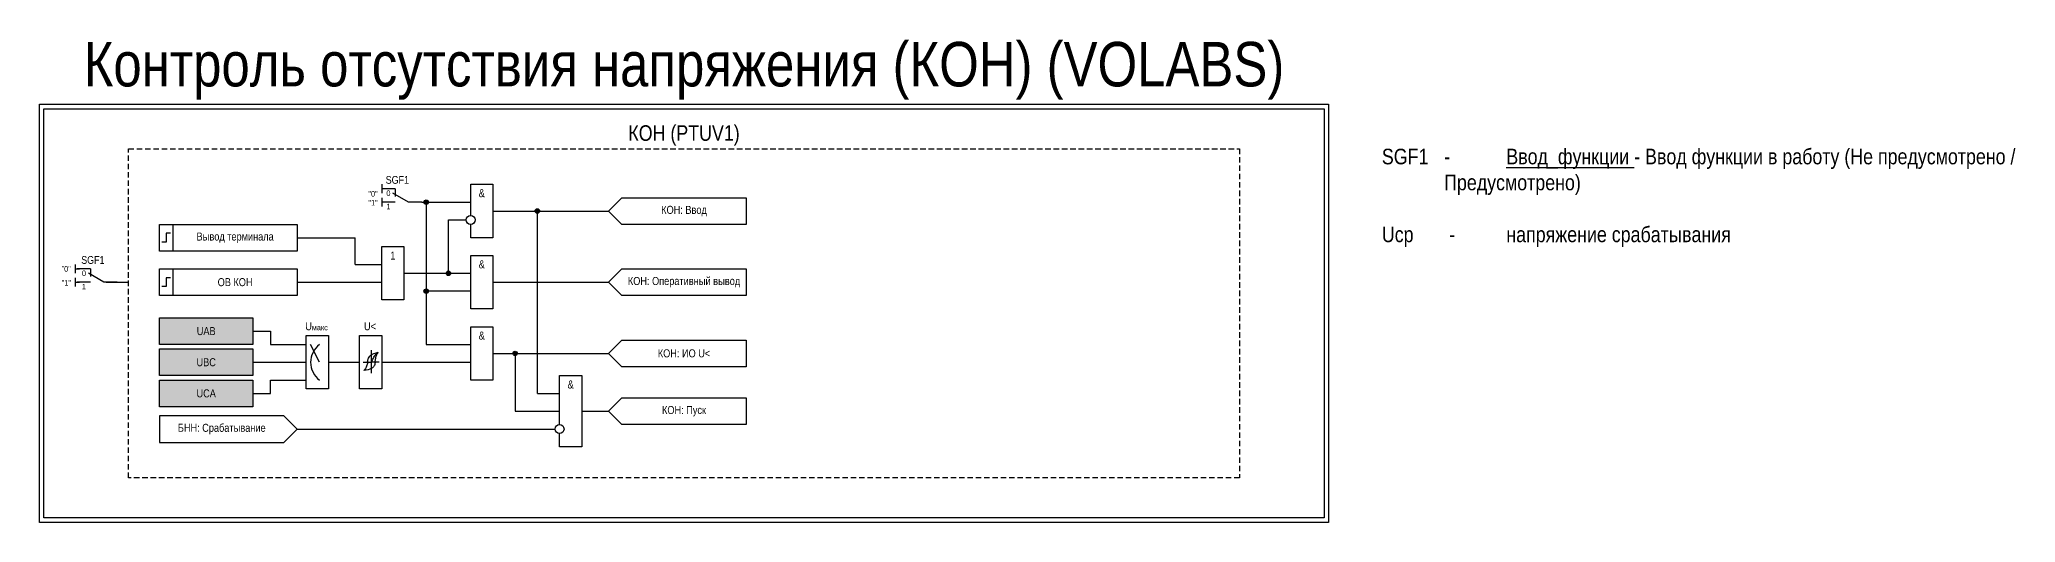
# Model space of a CAD drawing. Header units: millimetres. Extents: x -1463 to 443, y 0 to 109.
# Drawn here: x -2 to 442.5, y 0 to 108.5 of the extents above; entities that cross this region are included whole.
import ezdxf
from ezdxf.enums import TextEntityAlignment as Align

# ---------------------------------------------------------------- set-up
doc = ezdxf.new("R2010")
doc.units = ezdxf.units.MM
doc.linetypes.add('штриховая2', pattern=[0.375, 0.25, -0.125])
doc.layers.add('Основная', color=7, linetype='Continuous')
doc.styles.add('1.8_Gost_RD', font='ARIALN.TTF', dxfattribs={"height": 1.8})
doc.styles.add('2.5_Gost_RD', font='ARIALN.TTF', dxfattribs={"height": 2.5})
doc.styles.add('3.5_Gost_RD', font='ARIALN.TTF', dxfattribs={"height": 3.5})
doc.styles.add('Вывод', font='ARIALN.TTF', dxfattribs={"height": 2.5})
doc.styles.add('Компонент', font='ARIALN.TTF', dxfattribs={"height": 3.5})

# ---------------------------------------------------------------- blocks, each defined once
blk = doc.blocks.new('*U80')
at = {"layer": 'Основная', "color": 0}
blk.add_line((0, 0), (7, 4), dxfattribs=at)
at = {"layer": 'Основная', "ltscale": 0.35}
blk.add_line((6, 6), (6, 2.5), dxfattribs=at)
blk = doc.blocks.new('*U92')
at = {"layer": 'Основная', "color": 0}
for p, q in [((-3, 6), (-9, 6)), ((-3, 0), (-9, 0)), ((9, 0), (3, 0))]:
    blk.add_line(p, q, dxfattribs=at)
at = {"layer": 'Основная', "ltscale": 0.25, "xscale": -1}
blk.add_blockref('*U80', (3, 0), dxfattribs=at)
at = {"layer": 'Основная'}
for tag, height, style, p in [('ОУ', 3.5, 'Компонент', (-2, 10)), ('В1', 2.5, 'Вывод', (-13, 6)), ('В2', 2.5, 'Вывод', (-6, 4)), ('В3', 2.5, 'Вывод', (-6, -2))]:
    blk.add_attdef(tag, text='', height=height, dxfattribs=dict(at, style=style)).set_placement(p, align=Align.MIDDLE_CENTER)
blk = doc.blocks.new('Точка')
at = {"ltscale": 100}
h = blk.add_hatch(color=256, dxfattribs=at)
h.dxf.hatch_style = 1
edge = h.paths.add_edge_path()
edge.add_arc((0, 0), 0.5, 0, 360)
blk.add_circle((0, 0), 0.5, dxfattribs=at)
blk = doc.blocks.new('*U82')
at = {"layer": 'Основная', "color": 0}
for p, q in [((-3, 6), (-9, 6)), ((-3, 0), (-9, 0)), ((9, 0), (3, 0))]:
    blk.add_line(p, q, dxfattribs=at)
at = {"layer": 'Основная', "ltscale": 0.25, "xscale": -1}
blk.add_blockref('*U80', (3, 0), dxfattribs=at)
at = {"layer": 'Основная'}
for tag, height, style, p in [('ОУ', 3.5, 'Компонент', (-2, 10)), ('В1', 2.5, 'Вывод', (-14, 6)), ('В2', 2.5, 'Вывод', (-6, 4)), ('В3', 2.5, 'Вывод', (-6, -2))]:
    blk.add_attdef(tag, text='', height=height, dxfattribs=dict(at, style=style)).set_placement(p, align=Align.MIDDLE_CENTER)

msp = doc.modelspace()

# ---------------------------------------------------------------- hatches: boundary and pattern name
at = {"ltscale": 100, "true_color": 0x6bffb3}
h = msp.add_hatch(color=111, dxfattribs=at)
h.dxf.hatch_style = 1
h.paths.add_polyline_path([(25, 46), (46, 46), (46, 40), (25, 40)])
h = msp.add_hatch(color=111, dxfattribs=at)
h.dxf.hatch_style = 1
h.paths.add_polyline_path([(25, 39), (46, 39), (46, 33), (25, 33)])
h = msp.add_hatch(color=111, dxfattribs=at)
h.dxf.hatch_style = 1
h.paths.add_polyline_path([(25, 32), (46, 32), (46, 26), (25, 26)])

# ---------------------------------------------------------------- linework, layer by layer
at = {"ltscale": 100}
for p, q in [((90, 56), (90, 68)), ((90, 68), (94, 68)), ((110, 29), (110, 70)), ((56, 64), (69, 64)), ((69, 58), (69, 64)), ((56, 54), (75, 54)), ((95, 52), (85, 52))]:
    msp.add_line(p, q, dxfattribs=at)
at = {"color": 6, "ltscale": 100}
for p, q in [((6, 58), (6, 56)), ((6, 57), (7, 57)), ((6, 55), (6, 53)), ((6, 54), (7, 54))]:
    msp.add_line(p, q, dxfattribs=at)
at = {"color": 3, "ltscale": 100}
for points in [[(-2, 94), (288, 94), (288, 0), (-2, 0)], [(-1, 93), (287, 93), (287, 1), (-1, 1)]]:
    msp.add_lwpolyline(points, close=True, dxfattribs=at)
at = {"linetype": 'штриховая2', "ltscale": 5}
msp.add_lwpolyline([(18, 84), (268, 84), (268, 10), (18, 10)], close=True, dxfattribs=at)
at = {"color": 6, "ltscale": 100}
for points in [[(13, 54), (18, 54)], [(13, 54), (13, 54), (13, 54), (18, 54)]]:
    msp.add_lwpolyline(points, dxfattribs=at)
at = {"ltscale": 100}
for points in [[(25, 46), (46, 46), (46, 40), (25, 40)], [(25, 39), (46, 39), (46, 33), (25, 33)], [(25, 32), (46, 32), (46, 26), (25, 26)]]:
    msp.add_lwpolyline(points, close=True, dxfattribs=at)
for points in [[(46, 43), (50, 43), (50, 40), (58, 40)], [(46, 36), (58, 36)], [(46, 29), (50, 29), (50, 32), (58, 32)]]:
    msp.add_lwpolyline(points, dxfattribs=at)
at = {"layer": 'Основная', "ltscale": 100}
for p, q in [((75, 76), (75, 74)), ((75, 73), (75, 71)), ((58, 40.5), (58, 42)), ((58, 42), (63, 42)), ((58, 33), (58, 41)), ((63, 42), (63, 36)), ((70, 40.5), (70, 42)), ((70, 42), (75, 42)), ((70, 33), (70, 41)), ((75, 42), (75, 36)), ((63, 36), (63, 30)), ((75, 36), (95, 36)), ((75, 36), (75, 30)), ((58, 30), (58, 33)), ((70, 30), (70, 33)), ((63, 30), (58, 30)), ((75, 30), (70, 30)), ((56, 21), (114, 21))]:
    msp.add_line(p, q, dxfattribs=at)
at = {"layer": 'Основная', "color": 7, "ltscale": 100}
for p, q in [((61, 36), (59, 40)), ((63, 36), (70, 36)), ((70.79, 36), (72.6, 36)), ((74.42, 36), (72.6, 36))]:
    msp.add_line(p, q, dxfattribs=at)
at = {"layer": 'Основная'}
msp.add_line((72.6, 38.72), (72.6, 33.52), dxfattribs=at)
at = {"layer": 'Основная', "ltscale": 100}
for points in [[(95, 69), (95, 76), (100, 76), (100, 64), (95, 64), (95, 67)], [(84, 72), (95, 72)], [(85, 72), (85, 64), (85, 40), (95, 40), (95, 40), (95, 40)], [(100, 70), (126, 70)], [(85, 64), (85, 64), (85, 40), (85, 40), (85, 40), (95, 40)], [(69, 58), (69, 58), (69, 58), (75, 58)], [(80, 56), (80, 56), (80, 56), (95, 56)], [(100, 54), (126, 54)], [(100, 38), (100, 38), (100, 38), (126, 38)], [(105, 38), (105, 38), (105, 25), (105, 25), (105, 25), (115, 25)], [(115, 30), (115, 33), (120, 33), (120, 17), (115, 17), (115, 20)], [(110, 29), (115, 29)], [(115, 22), (115, 30)], [(56, 21), (53, 24), (25, 24), (25, 18), (53, 18), (56, 21)], [(120, 25), (126, 25)]]:
    msp.add_lwpolyline(points, dxfattribs=at)
at = {"layer": 'Основная', "color": 0, "ltscale": 100}
for points in [[(157, 73), (157, 67), (129, 67), (126, 70), (129, 73)], [(157, 57), (157, 51), (129, 51), (126, 54), (129, 57)]]:
    msp.add_lwpolyline(points, close=True, dxfattribs=at)
at = {"layer": 'Основная', "ltscale": 100}
for points in [[(25, 67), (28, 67), (28, 61), (25, 61)], [(25, 67), (56, 67), (56, 61), (25, 61)], [(75, 62), (80, 62), (80, 50), (75, 50)], [(95, 60), (100, 60), (100, 48), (95, 48)], [(25, 57), (28, 57), (28, 51), (25, 51)], [(25, 57), (56, 57), (56, 51), (25, 51)], [(95, 44), (100, 44), (100, 32), (95, 32)]]:
    msp.add_lwpolyline(points, close=True, dxfattribs=at)
at = {"layer": 'Основная', "lineweight": 30, "ltscale": 100}
for points in [[(27.5, 65), (26.5, 65), (26.5, 63), (25.5, 63)], [(27.5, 55), (26.5, 55), (26.5, 53), (25.5, 53)]]:
    msp.add_lwpolyline(points, dxfattribs=at)
at = {"layer": 'Основная', "color": 0, "ltscale": 100}
for points in [[(126, 38), (129, 41), (157, 41), (157, 35), (129, 35), (126, 38)], [(126, 25), (129, 28), (157, 28), (157, 22), (129, 22), (126, 25)]]:
    msp.add_lwpolyline(points, dxfattribs=at)
at = {"layer": 'Основная'}
msp.add_circle((95, 68), 1, dxfattribs=at)
at = {"layer": 'Основная', "ltscale": 100}
msp.add_circle((115, 21), 1, dxfattribs=at)
at = {"layer": 'Основная', "color": 7, "ltscale": 100}
msp.add_arc((64, 36), 5, 126.8699, 233.1301, dxfattribs=at)
at = {"layer": 'Основная'}
for points in [[(71.8, 35.92), (71.6, 35.13), (71, 34.12)], [(73.48, 35.92), (73.25, 35.13), (72.76, 34.67), (71, 34.12)], [(71.8, 35.92), (71.95, 36.71), (72.44, 37.54), (74.2, 38.26)], [(72.6, 36), (73, 36.72), (73.47, 37.6), (74.2, 38.26)], [(73.48, 35.92), (73.6, 36.71), (73.81, 37.54), (74.2, 38.26)]]:
    msp.add_spline(points, degree=3, dxfattribs=at)

# ---------------------------------------------------------------- block references
at = {"layer": 'Основная', "ltscale": 0.25}
ref = msp.add_blockref('*U92', (79.5, 72), dxfattribs=dict(at, xscale=0.5, yscale=0.5, zscale=0.5))
ref.add_attrib('ОУ', 'SGF1', dxfattribs={"height": 1.75, "style": 'Компонент'}).set_placement((78.5, 77), align=Align.MIDDLE_CENTER)
ref.add_attrib('В2', '0', dxfattribs={"height": 1.25, "style": 'Вывод'}).set_placement((76.5, 74), align=Align.MIDDLE_CENTER)
ref.add_attrib('В3', '1', dxfattribs={"height": 1.25, "style": 'Вывод'}).set_placement((76.5, 71), align=Align.MIDDLE_CENTER)
at = {"layer": 'Основная', "ltscale": 100}
for p in [(85, 72), (110, 70), (90, 56), (85, 52), (105, 38)]:
    msp.add_blockref('Точка', p, dxfattribs=at)
at = {"layer": 'Основная', "color": 6, "ltscale": 0.25, "xscale": 0.5, "yscale": 0.5, "zscale": 0.5}
msp.add_blockref('*U82', (11, 54), dxfattribs=at).add_auto_attribs({'ОУ': 'SGF1', 'В1': '"0"', 'В2': '0', 'В3': '1'})

# ---------------------------------------------------------------- texts
at = {"color": 30, "ltscale": 100, "style": '3.5_Gost_RD'}
for s, insert, char_height, width, attachment_point in [('{\\C3;Контроль отсутствия напряжения (КОН) (VOLABS)}', (143, 101.5), 10, 290, 5), ('КОН (РTUV1)', (143, 87), 3.5, 250, 5), ('SGF1^I-^I{\\LВвод_функции} - Ввод функции в работу (Не предусмотрено /^I^I^IПредусмотрено)\\P\\PUср^I - ^Iнапряжение срабатывания', (300, 84), 3.5, 165, 1)]:
    msp.add_mtext(s, dxfattribs=dict(at, insert=insert, char_height=char_height, width=width, attachment_point=attachment_point))
at = {"color": 6, "ltscale": 100, "insert": (3, 54.5), "char_height": 1.25, "attachment_point": 1, "style": '3.5_Gost_RD'}
msp.add_mtext_dynamic_manual_height_columns('"1"', width=2, gutter_width=17.5, heights=[0], dxfattribs=at)
at = {"ltscale": 100, "char_height": 1.8, "width": 21, "attachment_point": 5, "style": '1.8_Gost_RD'}
for s, insert in [('UAB', (35.5, 43)), ('UBC', (35.5, 36)), ('UCA', (35.5, 29))]:
    msp.add_mtext(s, dxfattribs=dict(at, insert=insert))
at = {"layer": 'Основная', "ltscale": 100, "char_height": 1.25, "attachment_point": 1, "style": '3.5_Gost_RD'}
for s, insert in [('"0"', (72, 74.5)), ('"1"', (72, 72.5))]:
    msp.add_mtext_dynamic_manual_height_columns(s, width=2, gutter_width=17.5, heights=[0], dxfattribs=dict(at, insert=insert))
at = {"layer": 'Основная', "ltscale": 100, "char_height": 1.8, "width": 5, "attachment_point": 5, "style": '2.5_Gost_RD'}
for s, insert in [('&', (97.5, 74)), ('1', (77.5, 60)), ('&', (97.5, 58)), ('&', (97.5, 42)), ('&', (117.5, 31))]:
    msp.add_mtext(s, dxfattribs=dict(at, insert=insert))
at = {"layer": 'Основная', "color": 0, "ltscale": 100, "char_height": 1.8, "width": 28, "attachment_point": 5, "style": '2.5_Gost_RD'}
for s, insert in [('КОН: Ввод', (143, 70)), ('{\\C256;Вывод терминала}', (42, 64)), ('{\\C256;ОВ КОН}', (42, 54)), ('{\\C256;КОН: Оперативный вывод}', (143, 54)), ('{\\C256;КОН: ИО U<}', (143, 38)), ('БНН: Срабатывание', (39, 21)), ('{\\C256;КОН: Пуск}', (143, 25))]:
    msp.add_mtext(s, dxfattribs=dict(at, insert=insert))
at = {"layer": 'Основная', "color": 7, "ltscale": 100, "char_height": 1.8, "attachment_point": 1, "style": '1.8_Gost_RD'}
for s, width, insert in [('\\pi2.78586;U{\\H0.66667x;макс}', 11, (55, 45)), ('U<', 4, (71, 45))]:
    msp.add_mtext_dynamic_manual_height_columns(s, width=width, gutter_width=17.5, heights=[0], dxfattribs=dict(at, insert=insert))

doc.saveas('drawing.dxf')
